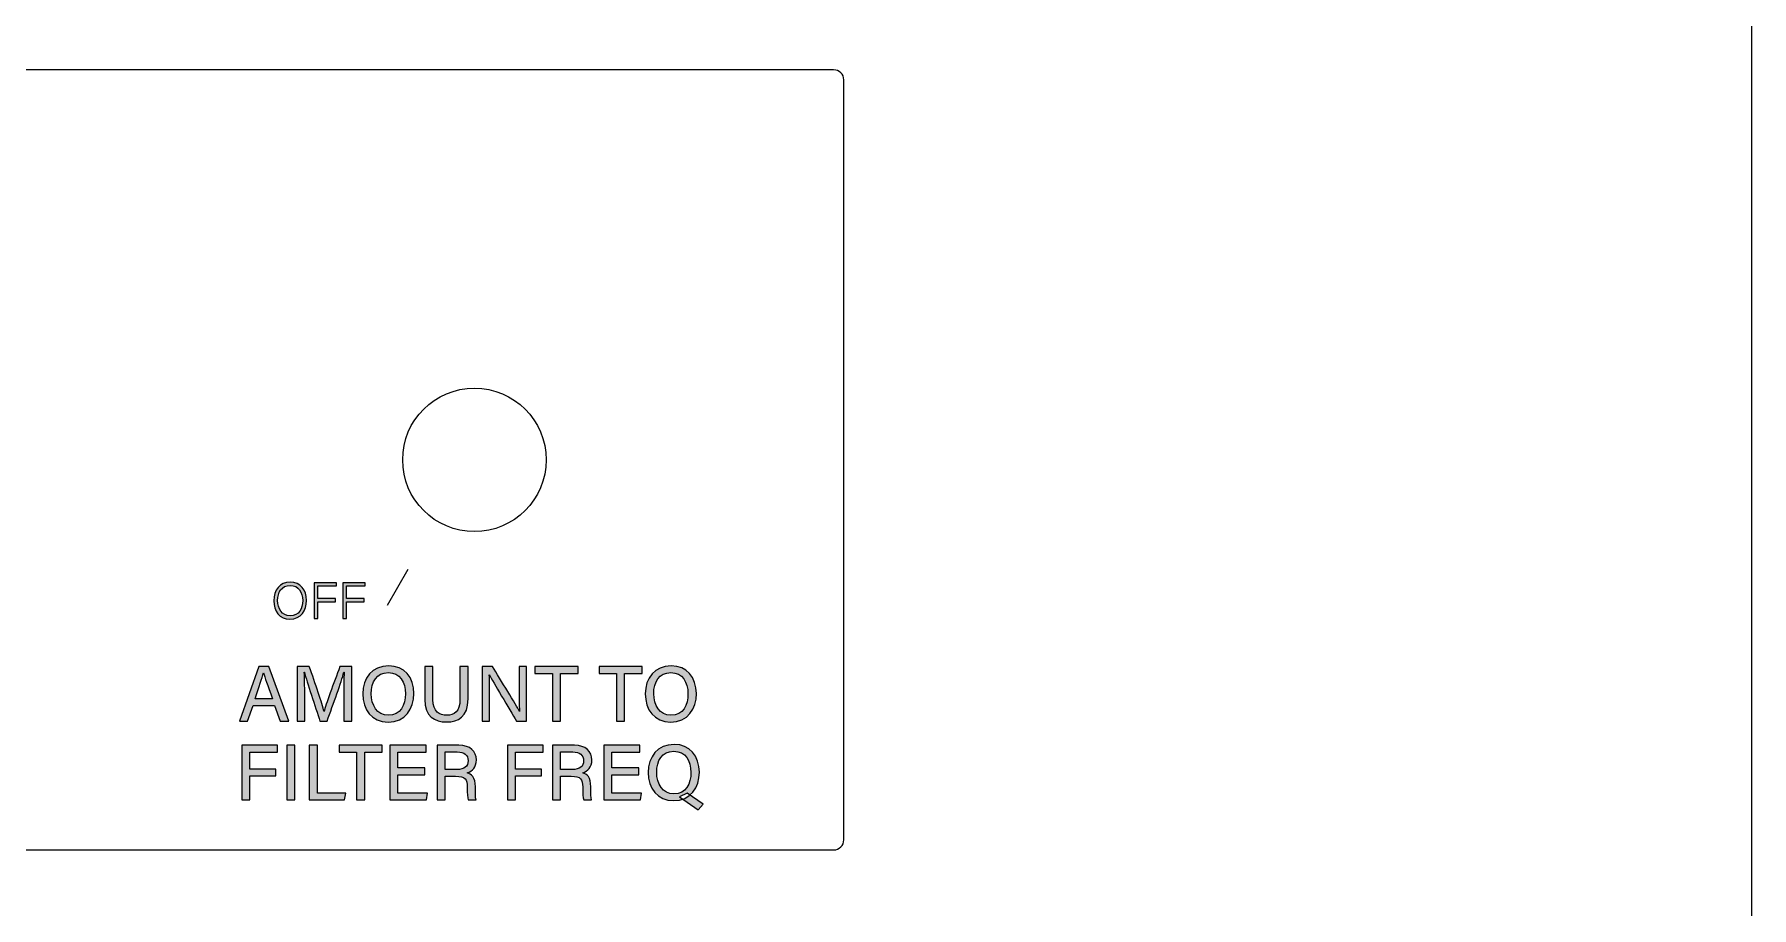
# Model space of a CAD drawing. Header units: millimetres. Extents: x 0 to 175, y 279 to 475.
# Drawn here: x 90.3 to 175, y 327.3 to 370.4 of the extents above; entities that cross this region are included whole.
import ezdxf

# ---------------------------------------------------------------- set-up
doc = ezdxf.new("R2010")
doc.units = ezdxf.units.MM
doc.header["$MEASUREMENT"] = 0
for name, color, linetype, lineweight in [('holes', 7, 'Continuous', 0), ('LINES', 7, 'Continuous', 0), ('new text', 7, 'Continuous', 0), ('outline', 7, 'Continuous', 0)]:
    doc.layers.add(name, color=color, linetype=linetype, lineweight=lineweight)

# ---------------------------------------------------------------- blocks, each defined once
blk = doc.blocks.new('Block_24')
at = {"layer": 'new text', "transparency": 33554687}
h = blk.add_hatch(color=7, dxfattribs=at)
h.dxf.hatch_style = 2
edge = h.paths.add_edge_path()
edge.add_spline(control_points=[(102.292, 342.46), (102.292, 342.063), (102.504, 341.7), (102.909, 341.7), (103.347, 341.7), (103.527, 342.059), (103.527, 342.461), (103.527, 342.86), (103.323, 343.205), (102.913, 343.205), (102.481, 343.205), (102.292, 342.851), (102.292, 342.46)], knot_values=[0, 0, 0, 0, 1, 1, 1, 2, 2, 2, 3, 3, 3, 4, 4, 4, 4], degree=3, periodic=0)
edge = h.paths.add_edge_path()
edge.add_spline(control_points=[(103.718, 342.464), (103.718, 341.978), (103.453, 341.54), (102.901, 341.54), (102.391, 341.54), (102.1, 341.943), (102.1, 342.452), (102.1, 342.957), (102.388, 343.365), (102.92, 343.365), (103.412, 343.365), (103.718, 342.986), (103.718, 342.464)], knot_values=[0, 0, 0, 0, 1, 1, 1, 2, 2, 2, 3, 3, 3, 4, 4, 4, 4], degree=3, periodic=0)
h = blk.add_hatch(color=7, dxfattribs=at)
h.dxf.hatch_style = 2
edge = h.paths.add_edge_path()
edge.add_spline(control_points=[(104.099, 343.339), (104.099, 343.339), (105.202, 343.339), (105.202, 343.339), (105.202, 343.339), (105.202, 343.179), (105.202, 343.179), (105.202, 343.179), (104.278, 343.179), (104.278, 343.179), (104.278, 343.179), (104.278, 342.552), (104.278, 342.552), (104.278, 342.552), (105.145, 342.552), (105.145, 342.552), (105.145, 342.552), (105.145, 342.392), (105.145, 342.392), (105.145, 342.392), (104.278, 342.392), (104.278, 342.392), (104.278, 342.392), (104.278, 341.566), (104.278, 341.566), (104.278, 341.566), (104.099, 341.566), (104.099, 341.566), (104.099, 341.566), (104.099, 343.339), (104.099, 343.339)], knot_values=[0, 0, 0, 0, 1, 1, 1, 2, 2, 2, 3, 3, 3, 4, 4, 4, 5, 5, 5, 6, 6, 6, 7, 7, 7, 8, 8, 8, 9, 9, 9, 10, 10, 10, 10], degree=3, periodic=0)
h = blk.add_hatch(color=7, dxfattribs=at)
h.dxf.hatch_style = 2
edge = h.paths.add_edge_path()
edge.add_spline(control_points=[(105.511, 343.339), (105.511, 343.339), (106.615, 343.339), (106.615, 343.339), (106.615, 343.339), (106.615, 343.179), (106.615, 343.179), (106.615, 343.179), (105.691, 343.179), (105.691, 343.179), (105.691, 343.179), (105.691, 342.552), (105.691, 342.552), (105.691, 342.552), (106.557, 342.552), (106.557, 342.552), (106.557, 342.552), (106.557, 342.392), (106.557, 342.392), (106.557, 342.392), (105.691, 342.392), (105.691, 342.392), (105.691, 342.392), (105.691, 341.566), (105.691, 341.566), (105.691, 341.566), (105.511, 341.566), (105.511, 341.566), (105.511, 341.566), (105.511, 343.339), (105.511, 343.339)], knot_values=[0, 0, 0, 0, 1, 1, 1, 2, 2, 2, 3, 3, 3, 4, 4, 4, 5, 5, 5, 6, 6, 6, 7, 7, 7, 8, 8, 8, 9, 9, 9, 10, 10, 10, 10], degree=3, periodic=0)
at = {"layer": 'new text'}
for points, knots in [([(103.718, 342.464), (103.718, 341.978), (103.453, 341.54), (102.901, 341.54), (102.391, 341.54), (102.1, 341.943), (102.1, 342.452), (102.1, 342.957), (102.388, 343.365), (102.92, 343.365), (103.412, 343.365), (103.718, 342.986), (103.718, 342.464)], [0, 0, 0, 0, 1, 1, 1, 2, 2, 2, 3, 3, 3, 4, 4, 4, 4]), ([(102.292, 342.46), (102.292, 342.063), (102.504, 341.7), (102.909, 341.7), (103.347, 341.7), (103.527, 342.059), (103.527, 342.461), (103.527, 342.86), (103.323, 343.205), (102.913, 343.205), (102.481, 343.205), (102.292, 342.851), (102.292, 342.46)], [0, 0, 0, 0, 1, 1, 1, 2, 2, 2, 3, 3, 3, 4, 4, 4, 4]), ([(104.099, 343.339), (104.099, 343.339), (105.202, 343.339), (105.202, 343.339), (105.202, 343.339), (105.202, 343.179), (105.202, 343.179), (105.202, 343.179), (104.278, 343.179), (104.278, 343.179), (104.278, 343.179), (104.278, 342.552), (104.278, 342.552), (104.278, 342.552), (105.145, 342.552), (105.145, 342.552), (105.145, 342.552), (105.145, 342.392), (105.145, 342.392), (105.145, 342.392), (104.278, 342.392), (104.278, 342.392), (104.278, 342.392), (104.278, 341.566), (104.278, 341.566), (104.278, 341.566), (104.099, 341.566), (104.099, 341.566), (104.099, 341.566), (104.099, 343.339), (104.099, 343.339)], [0, 0, 0, 0, 1, 1, 1, 2, 2, 2, 3, 3, 3, 4, 4, 4, 5, 5, 5, 6, 6, 6, 7, 7, 7, 8, 8, 8, 9, 9, 9, 10, 10, 10, 10]), ([(105.511, 343.339), (105.511, 343.339), (106.615, 343.339), (106.615, 343.339), (106.615, 343.339), (106.615, 343.179), (106.615, 343.179), (106.615, 343.179), (105.691, 343.179), (105.691, 343.179), (105.691, 343.179), (105.691, 342.552), (105.691, 342.552), (105.691, 342.552), (106.557, 342.552), (106.557, 342.552), (106.557, 342.552), (106.557, 342.392), (106.557, 342.392), (106.557, 342.392), (105.691, 342.392), (105.691, 342.392), (105.691, 342.392), (105.691, 341.566), (105.691, 341.566), (105.691, 341.566), (105.511, 341.566), (105.511, 341.566), (105.511, 341.566), (105.511, 343.339), (105.511, 343.339)], [0, 0, 0, 0, 1, 1, 1, 2, 2, 2, 3, 3, 3, 4, 4, 4, 5, 5, 5, 6, 6, 6, 7, 7, 7, 8, 8, 8, 9, 9, 9, 10, 10, 10, 10])]:
    blk.add_open_spline(points, degree=3, knots=knots, dxfattribs=at)
blk = doc.blocks.new('Block_25')
at = {"layer": 'new text', "transparency": 33554687}
h = blk.add_hatch(color=7, dxfattribs=at)
h.dxf.hatch_style = 2
edge = h.paths.add_edge_path()
edge.add_spline(control_points=[(102.04, 337.615), (101.796, 338.297), (101.658, 338.671), (101.599, 338.883), (101.599, 338.883), (101.595, 338.883), (101.595, 338.883), (101.529, 338.648), (101.375, 338.198), (101.178, 337.615), (101.178, 337.615), (102.04, 337.615), (102.04, 337.615)], knot_values=[0, 0, 0, 0, 1, 1, 1, 2, 2, 2, 3, 3, 3, 4, 4, 4, 4], degree=3, periodic=0)
edge = h.paths.add_edge_path()
edge.add_spline(control_points=[(101.08, 337.276), (101.08, 337.276), (100.805, 336.503), (100.805, 336.503), (100.805, 336.503), (100.408, 336.503), (100.408, 336.503), (100.408, 336.503), (101.36, 339.198), (101.36, 339.198), (101.36, 339.198), (101.855, 339.198), (101.855, 339.198), (101.855, 339.198), (102.847, 336.503), (102.847, 336.503), (102.847, 336.503), (102.423, 336.503), (102.423, 336.503), (102.423, 336.503), (102.138, 337.276), (102.138, 337.276), (102.138, 337.276), (101.08, 337.276), (101.08, 337.276)], knot_values=[0, 0, 0, 0, 1, 1, 1, 2, 2, 2, 3, 3, 3, 4, 4, 4, 5, 5, 5, 6, 6, 6, 7, 7, 7, 8, 8, 8, 8], degree=3, periodic=0)
h = blk.add_hatch(color=7, dxfattribs=at)
h.dxf.hatch_style = 2
edge = h.paths.add_edge_path()
edge.add_spline(control_points=[(105.554, 337.626), (105.554, 338.118), (105.56, 338.628), (105.571, 338.916), (105.571, 338.916), (105.556, 338.916), (105.556, 338.916), (105.439, 338.458), (105.034, 337.35), (104.735, 336.503), (104.735, 336.503), (104.381, 336.503), (104.381, 336.503), (104.154, 337.202), (103.735, 338.447), (103.615, 338.922), (103.615, 338.922), (103.602, 338.922), (103.602, 338.922), (103.623, 338.609), (103.632, 338.019), (103.632, 337.557), (103.632, 337.557), (103.632, 336.503), (103.632, 336.503), (103.632, 336.503), (103.259, 336.503), (103.259, 336.503), (103.259, 336.503), (103.259, 339.198), (103.259, 339.198), (103.259, 339.198), (103.855, 339.198), (103.855, 339.198), (104.143, 338.387), (104.491, 337.344), (104.581, 336.99), (104.581, 336.99), (104.587, 336.99), (104.587, 336.99), (104.651, 337.268), (105.066, 338.407), (105.365, 339.198), (105.365, 339.198), (105.944, 339.198), (105.944, 339.198), (105.944, 339.198), (105.944, 336.503), (105.944, 336.503), (105.944, 336.503), (105.554, 336.503), (105.554, 336.503), (105.554, 336.503), (105.554, 337.626), (105.554, 337.626)], knot_values=[0, 0, 0, 0, 1, 1, 1, 2, 2, 2, 3, 3, 3, 4, 4, 4, 5, 5, 5, 6, 6, 6, 7, 7, 7, 8, 8, 8, 9, 9, 9, 10, 10, 10, 11, 11, 11, 12, 12, 12, 13, 13, 13, 14, 14, 14, 15, 15, 15, 16, 16, 16, 17, 17, 17, 18, 18, 18, 18], degree=3, periodic=0)
h = blk.add_hatch(color=7, dxfattribs=at)
h.dxf.hatch_style = 2
edge = h.paths.add_edge_path()
edge.add_spline(control_points=[(106.909, 337.862), (106.909, 337.29), (107.194, 336.801), (107.754, 336.801), (108.36, 336.801), (108.597, 337.301), (108.597, 337.859), (108.597, 338.426), (108.328, 338.9), (107.753, 338.9), (107.166, 338.9), (106.909, 338.428), (106.909, 337.862)], knot_values=[0, 0, 0, 0, 1, 1, 1, 2, 2, 2, 3, 3, 3, 4, 4, 4, 4], degree=3, periodic=0)
edge = h.paths.add_edge_path()
edge.add_spline(control_points=[(109.014, 337.865), (109.014, 337.122), (108.592, 336.464), (107.738, 336.464), (106.934, 336.464), (106.492, 337.077), (106.492, 337.851), (106.492, 338.624), (106.95, 339.237), (107.77, 339.237), (108.535, 339.237), (109.014, 338.67), (109.014, 337.865)], knot_values=[0, 0, 0, 0, 1, 1, 1, 2, 2, 2, 3, 3, 3, 4, 4, 4, 4], degree=3, periodic=0)
h = blk.add_hatch(color=7, dxfattribs=at)
h.dxf.hatch_style = 2
edge = h.paths.add_edge_path()
edge.add_spline(control_points=[(109.954, 339.198), (109.954, 339.198), (109.954, 337.579), (109.954, 337.579), (109.954, 336.965), (110.288, 336.796), (110.623, 336.796), (111.013, 336.796), (111.284, 336.981), (111.284, 337.579), (111.284, 337.579), (111.284, 339.198), (111.284, 339.198), (111.284, 339.198), (111.686, 339.198), (111.686, 339.198), (111.686, 339.198), (111.686, 337.6), (111.686, 337.6), (111.686, 336.716), (111.192, 336.468), (110.615, 336.468), (110.044, 336.468), (109.55, 336.735), (109.55, 337.577), (109.55, 337.577), (109.55, 339.198), (109.55, 339.198), (109.55, 339.198), (109.954, 339.198), (109.954, 339.198)], knot_values=[0, 0, 0, 0, 1, 1, 1, 2, 2, 2, 3, 3, 3, 4, 4, 4, 5, 5, 5, 6, 6, 6, 7, 7, 7, 8, 8, 8, 9, 9, 9, 10, 10, 10, 10], degree=3, periodic=0)
h = blk.add_hatch(color=7, dxfattribs=at)
h.dxf.hatch_style = 2
edge = h.paths.add_edge_path()
edge.add_spline(control_points=[(112.374, 336.503), (112.374, 336.503), (112.374, 339.198), (112.374, 339.198), (112.374, 339.198), (112.894, 339.198), (112.894, 339.198), (113.271, 338.573), (114.071, 337.279), (114.217, 336.986), (114.217, 336.986), (114.223, 336.986), (114.223, 336.986), (114.196, 337.32), (114.198, 337.753), (114.198, 338.194), (114.198, 338.194), (114.198, 339.198), (114.198, 339.198), (114.198, 339.198), (114.572, 339.198), (114.572, 339.198), (114.572, 339.198), (114.572, 336.503), (114.572, 336.503), (114.572, 336.503), (114.082, 336.503), (114.082, 336.503), (113.738, 337.077), (112.897, 338.483), (112.735, 338.788), (112.735, 338.788), (112.729, 338.788), (112.729, 338.788), (112.748, 338.494), (112.75, 338.019), (112.75, 337.533), (112.75, 337.533), (112.75, 336.503), (112.75, 336.503), (112.75, 336.503), (112.374, 336.503), (112.374, 336.503)], knot_values=[0, 0, 0, 0, 1, 1, 1, 2, 2, 2, 3, 3, 3, 4, 4, 4, 5, 5, 5, 6, 6, 6, 7, 7, 7, 8, 8, 8, 9, 9, 9, 10, 10, 10, 11, 11, 11, 12, 12, 12, 13, 13, 13, 14, 14, 14, 14], degree=3, periodic=0)
h = blk.add_hatch(color=7, dxfattribs=at)
h.dxf.hatch_style = 2
edge = h.paths.add_edge_path()
edge.add_spline(control_points=[(115.844, 338.86), (115.844, 338.86), (114.983, 338.86), (114.983, 338.86), (114.983, 338.86), (114.983, 339.198), (114.983, 339.198), (114.983, 339.198), (117.108, 339.198), (117.108, 339.198), (117.108, 339.198), (117.108, 338.86), (117.108, 338.86), (117.108, 338.86), (116.246, 338.86), (116.246, 338.86), (116.246, 338.86), (116.246, 336.503), (116.246, 336.503), (116.246, 336.503), (115.844, 336.503), (115.844, 336.503), (115.844, 336.503), (115.844, 338.86), (115.844, 338.86)], knot_values=[0, 0, 0, 0, 1, 1, 1, 2, 2, 2, 3, 3, 3, 4, 4, 4, 5, 5, 5, 6, 6, 6, 7, 7, 7, 8, 8, 8, 8], degree=3, periodic=0)
h = blk.add_hatch(color=7, dxfattribs=at)
h.dxf.hatch_style = 2
edge = h.paths.add_edge_path()
edge.add_spline(control_points=[(119.007, 338.86), (119.007, 338.86), (118.146, 338.86), (118.146, 338.86), (118.146, 338.86), (118.146, 339.198), (118.146, 339.198), (118.146, 339.198), (120.27, 339.198), (120.27, 339.198), (120.27, 339.198), (120.27, 338.86), (120.27, 338.86), (120.27, 338.86), (119.409, 338.86), (119.409, 338.86), (119.409, 338.86), (119.409, 336.503), (119.409, 336.503), (119.409, 336.503), (119.007, 336.503), (119.007, 336.503), (119.007, 336.503), (119.007, 338.86), (119.007, 338.86)], knot_values=[0, 0, 0, 0, 1, 1, 1, 2, 2, 2, 3, 3, 3, 4, 4, 4, 5, 5, 5, 6, 6, 6, 7, 7, 7, 8, 8, 8, 8], degree=3, periodic=0)
h = blk.add_hatch(color=7, dxfattribs=at)
h.dxf.hatch_style = 2
edge = h.paths.add_edge_path()
edge.add_spline(control_points=[(120.844, 337.862), (120.844, 337.29), (121.129, 336.801), (121.689, 336.801), (122.295, 336.801), (122.532, 337.301), (122.532, 337.859), (122.532, 338.426), (122.263, 338.9), (121.688, 338.9), (121.101, 338.9), (120.844, 338.428), (120.844, 337.862)], knot_values=[0, 0, 0, 0, 1, 1, 1, 2, 2, 2, 3, 3, 3, 4, 4, 4, 4], degree=3, periodic=0)
edge = h.paths.add_edge_path()
edge.add_spline(control_points=[(122.949, 337.865), (122.949, 337.122), (122.527, 336.464), (121.673, 336.464), (120.869, 336.464), (120.426, 337.077), (120.426, 337.851), (120.426, 338.624), (120.885, 339.237), (121.705, 339.237), (122.47, 339.237), (122.949, 338.67), (122.949, 337.865)], knot_values=[0, 0, 0, 0, 1, 1, 1, 2, 2, 2, 3, 3, 3, 4, 4, 4, 4], degree=3, periodic=0)
h = blk.add_hatch(color=7, dxfattribs=at)
h.dxf.hatch_style = 2
edge = h.paths.add_edge_path()
edge.add_spline(control_points=[(100.521, 335.318), (100.521, 335.318), (102.281, 335.318), (102.281, 335.318), (102.281, 335.318), (102.281, 334.979), (102.281, 334.979), (102.281, 334.979), (100.914, 334.979), (100.914, 334.979), (100.914, 334.979), (100.914, 334.145), (100.914, 334.145), (100.914, 334.145), (102.195, 334.145), (102.195, 334.145), (102.195, 334.145), (102.195, 333.806), (102.195, 333.806), (102.195, 333.806), (100.914, 333.806), (100.914, 333.806), (100.914, 333.806), (100.914, 332.622), (100.914, 332.622), (100.914, 332.622), (100.521, 332.622), (100.521, 332.622), (100.521, 332.622), (100.521, 335.318), (100.521, 335.318)], knot_values=[0, 0, 0, 0, 1, 1, 1, 2, 2, 2, 3, 3, 3, 4, 4, 4, 5, 5, 5, 6, 6, 6, 7, 7, 7, 8, 8, 8, 9, 9, 9, 10, 10, 10, 10], degree=3, periodic=0)
h = blk.add_hatch(color=7, dxfattribs=at)
h.dxf.hatch_style = 2
edge = h.paths.add_edge_path()
edge.add_spline(control_points=[(103.137, 335.318), (103.137, 335.318), (103.137, 332.622), (103.137, 332.622), (103.137, 332.622), (102.737, 332.622), (102.737, 332.622), (102.737, 332.622), (102.737, 335.318), (102.737, 335.318), (102.737, 335.318), (103.137, 335.318), (103.137, 335.318)], knot_values=[0, 0, 0, 0, 1, 1, 1, 2, 2, 2, 3, 3, 3, 4, 4, 4, 4], degree=3, periodic=0)
h = blk.add_hatch(color=7, dxfattribs=at)
h.dxf.hatch_style = 2
edge = h.paths.add_edge_path()
edge.add_spline(control_points=[(103.854, 335.318), (103.854, 335.318), (104.254, 335.318), (104.254, 335.318), (104.254, 335.318), (104.254, 332.961), (104.254, 332.961), (104.254, 332.961), (105.648, 332.961), (105.648, 332.961), (105.648, 332.961), (105.595, 332.622), (105.595, 332.622), (105.595, 332.622), (103.854, 332.622), (103.854, 332.622), (103.854, 332.622), (103.854, 335.318), (103.854, 335.318)], knot_values=[0, 0, 0, 0, 1, 1, 1, 2, 2, 2, 3, 3, 3, 4, 4, 4, 5, 5, 5, 6, 6, 6, 6], degree=3, periodic=0)
h = blk.add_hatch(color=7, dxfattribs=at)
h.dxf.hatch_style = 2
edge = h.paths.add_edge_path()
edge.add_spline(control_points=[(106.184, 334.979), (106.184, 334.979), (105.323, 334.979), (105.323, 334.979), (105.323, 334.979), (105.323, 335.318), (105.323, 335.318), (105.323, 335.318), (107.447, 335.318), (107.447, 335.318), (107.447, 335.318), (107.447, 334.979), (107.447, 334.979), (107.447, 334.979), (106.586, 334.979), (106.586, 334.979), (106.586, 334.979), (106.586, 332.622), (106.586, 332.622), (106.586, 332.622), (106.184, 332.622), (106.184, 332.622), (106.184, 332.622), (106.184, 334.979), (106.184, 334.979)], knot_values=[0, 0, 0, 0, 1, 1, 1, 2, 2, 2, 3, 3, 3, 4, 4, 4, 5, 5, 5, 6, 6, 6, 7, 7, 7, 8, 8, 8, 8], degree=3, periodic=0)
h = blk.add_hatch(color=7, dxfattribs=at)
h.dxf.hatch_style = 2
edge = h.paths.add_edge_path()
edge.add_spline(control_points=[(109.55, 333.864), (109.55, 333.864), (108.219, 333.864), (108.219, 333.864), (108.219, 333.864), (108.219, 332.961), (108.219, 332.961), (108.219, 332.961), (109.682, 332.961), (109.682, 332.961), (109.682, 332.961), (109.632, 332.622), (109.632, 332.622), (109.632, 332.622), (107.828, 332.622), (107.828, 332.622), (107.828, 332.622), (107.828, 335.318), (107.828, 335.318), (107.828, 335.318), (109.613, 335.318), (109.613, 335.318), (109.613, 335.318), (109.613, 334.979), (109.613, 334.979), (109.613, 334.979), (108.219, 334.979), (108.219, 334.979), (108.219, 334.979), (108.219, 334.203), (108.219, 334.203), (108.219, 334.203), (109.55, 334.203), (109.55, 334.203), (109.55, 334.203), (109.55, 333.864), (109.55, 333.864)], knot_values=[0, 0, 0, 0, 1, 1, 1, 2, 2, 2, 3, 3, 3, 4, 4, 4, 5, 5, 5, 6, 6, 6, 7, 7, 7, 8, 8, 8, 9, 9, 9, 10, 10, 10, 11, 11, 11, 12, 12, 12, 12], degree=3, periodic=0)
h = blk.add_hatch(color=7, dxfattribs=at)
h.dxf.hatch_style = 2
edge = h.paths.add_edge_path()
edge.add_spline(control_points=[(110.551, 334.121), (110.551, 334.121), (111.119, 334.121), (111.119, 334.121), (111.514, 334.121), (111.683, 334.269), (111.683, 334.557), (111.683, 334.831), (111.505, 334.986), (111.154, 334.986), (111.154, 334.986), (110.551, 334.986), (110.551, 334.986), (110.551, 334.986), (110.551, 334.121), (110.551, 334.121)], knot_values=[0, 0, 0, 0, 1, 1, 1, 2, 2, 2, 3, 3, 3, 4, 4, 4, 5, 5, 5, 5], degree=3, periodic=0)
edge = h.paths.add_edge_path()
edge.add_spline(control_points=[(110.551, 333.789), (110.551, 333.789), (110.551, 332.622), (110.551, 332.622), (110.551, 332.622), (110.156, 332.622), (110.156, 332.622), (110.156, 332.622), (110.156, 335.318), (110.156, 335.318), (110.156, 335.318), (111.234, 335.318), (111.234, 335.318), (111.795, 335.318), (112.094, 335.013), (112.094, 334.593), (112.094, 334.241), (111.893, 334.031), (111.647, 333.958), (111.851, 333.901), (112.044, 333.742), (112.044, 333.271), (112.044, 333.271), (112.044, 333.152), (112.044, 333.152), (112.044, 332.967), (112.037, 332.738), (112.081, 332.622), (112.081, 332.622), (111.694, 332.622), (111.694, 332.622), (111.646, 332.739), (111.647, 332.947), (111.647, 333.207), (111.647, 333.207), (111.647, 333.26), (111.647, 333.26), (111.647, 333.628), (111.545, 333.789), (111.071, 333.789), (111.071, 333.789), (110.551, 333.789), (110.551, 333.789)], knot_values=[0, 0, 0, 0, 1, 1, 1, 2, 2, 2, 3, 3, 3, 4, 4, 4, 5, 5, 5, 6, 6, 6, 7, 7, 7, 8, 8, 8, 9, 9, 9, 10, 10, 10, 11, 11, 11, 12, 12, 12, 13, 13, 13, 14, 14, 14, 14], degree=3, periodic=0)
h = blk.add_hatch(color=7, dxfattribs=at)
h.dxf.hatch_style = 2
edge = h.paths.add_edge_path()
edge.add_spline(control_points=[(113.637, 335.318), (113.637, 335.318), (115.397, 335.318), (115.397, 335.318), (115.397, 335.318), (115.397, 334.979), (115.397, 334.979), (115.397, 334.979), (114.03, 334.979), (114.03, 334.979), (114.03, 334.979), (114.03, 334.145), (114.03, 334.145), (114.03, 334.145), (115.311, 334.145), (115.311, 334.145), (115.311, 334.145), (115.311, 333.806), (115.311, 333.806), (115.311, 333.806), (114.03, 333.806), (114.03, 333.806), (114.03, 333.806), (114.03, 332.622), (114.03, 332.622), (114.03, 332.622), (113.637, 332.622), (113.637, 332.622), (113.637, 332.622), (113.637, 335.318), (113.637, 335.318)], knot_values=[0, 0, 0, 0, 1, 1, 1, 2, 2, 2, 3, 3, 3, 4, 4, 4, 5, 5, 5, 6, 6, 6, 7, 7, 7, 8, 8, 8, 9, 9, 9, 10, 10, 10, 10], degree=3, periodic=0)
h = blk.add_hatch(color=7, dxfattribs=at)
h.dxf.hatch_style = 2
edge = h.paths.add_edge_path()
edge.add_spline(control_points=[(116.248, 334.121), (116.248, 334.121), (116.816, 334.121), (116.816, 334.121), (117.21, 334.121), (117.38, 334.269), (117.38, 334.557), (117.38, 334.831), (117.201, 334.986), (116.851, 334.986), (116.851, 334.986), (116.248, 334.986), (116.248, 334.986), (116.248, 334.986), (116.248, 334.121), (116.248, 334.121)], knot_values=[0, 0, 0, 0, 1, 1, 1, 2, 2, 2, 3, 3, 3, 4, 4, 4, 5, 5, 5, 5], degree=3, periodic=0)
edge = h.paths.add_edge_path()
edge.add_spline(control_points=[(116.248, 333.789), (116.248, 333.789), (116.248, 332.622), (116.248, 332.622), (116.248, 332.622), (115.853, 332.622), (115.853, 332.622), (115.853, 332.622), (115.853, 335.318), (115.853, 335.318), (115.853, 335.318), (116.931, 335.318), (116.931, 335.318), (117.491, 335.318), (117.791, 335.013), (117.791, 334.593), (117.791, 334.241), (117.59, 334.031), (117.344, 333.958), (117.547, 333.901), (117.741, 333.742), (117.741, 333.271), (117.741, 333.271), (117.741, 333.152), (117.741, 333.152), (117.741, 332.967), (117.734, 332.738), (117.777, 332.622), (117.777, 332.622), (117.391, 332.622), (117.391, 332.622), (117.342, 332.739), (117.343, 332.947), (117.343, 333.207), (117.343, 333.207), (117.343, 333.26), (117.343, 333.26), (117.343, 333.628), (117.241, 333.789), (116.767, 333.789), (116.767, 333.789), (116.248, 333.789), (116.248, 333.789)], knot_values=[0, 0, 0, 0, 1, 1, 1, 2, 2, 2, 3, 3, 3, 4, 4, 4, 5, 5, 5, 6, 6, 6, 7, 7, 7, 8, 8, 8, 9, 9, 9, 10, 10, 10, 11, 11, 11, 12, 12, 12, 13, 13, 13, 14, 14, 14, 14], degree=3, periodic=0)
h = blk.add_hatch(color=7, dxfattribs=at)
h.dxf.hatch_style = 2
edge = h.paths.add_edge_path()
edge.add_spline(control_points=[(120.101, 333.864), (120.101, 333.864), (118.77, 333.864), (118.77, 333.864), (118.77, 333.864), (118.77, 332.961), (118.77, 332.961), (118.77, 332.961), (120.233, 332.961), (120.233, 332.961), (120.233, 332.961), (120.183, 332.622), (120.183, 332.622), (120.183, 332.622), (118.379, 332.622), (118.379, 332.622), (118.379, 332.622), (118.379, 335.318), (118.379, 335.318), (118.379, 335.318), (120.164, 335.318), (120.164, 335.318), (120.164, 335.318), (120.164, 334.979), (120.164, 334.979), (120.164, 334.979), (118.77, 334.979), (118.77, 334.979), (118.77, 334.979), (118.77, 334.203), (118.77, 334.203), (118.77, 334.203), (120.101, 334.203), (120.101, 334.203), (120.101, 334.203), (120.101, 333.864), (120.101, 333.864)], knot_values=[0, 0, 0, 0, 1, 1, 1, 2, 2, 2, 3, 3, 3, 4, 4, 4, 5, 5, 5, 6, 6, 6, 7, 7, 7, 8, 8, 8, 9, 9, 9, 10, 10, 10, 11, 11, 11, 12, 12, 12, 12], degree=3, periodic=0)
h = blk.add_hatch(color=7, dxfattribs=at)
h.dxf.hatch_style = 2
edge = h.paths.add_edge_path()
edge.add_spline(control_points=[(122.486, 332.958), (122.486, 332.958), (123.275, 332.403), (123.275, 332.403), (123.275, 332.403), (123.035, 332.128), (123.035, 332.128), (123.035, 332.128), (122.118, 332.773), (122.118, 332.773), (122.118, 332.773), (122.486, 332.958), (122.486, 332.958)], knot_values=[0, 0, 0, 0, 1, 1, 1, 2, 2, 2, 3, 3, 3, 4, 4, 4, 4], degree=3, periodic=0)
edge = h.paths.add_edge_path()
edge.add_spline(control_points=[(120.989, 333.982), (120.989, 333.41), (121.275, 332.92), (121.835, 332.92), (122.44, 332.92), (122.677, 333.42), (122.677, 333.979), (122.677, 334.546), (122.409, 335.02), (121.834, 335.02), (121.246, 335.02), (120.989, 334.547), (120.989, 333.982)], knot_values=[0, 0, 0, 0, 1, 1, 1, 2, 2, 2, 3, 3, 3, 4, 4, 4, 4], degree=3, periodic=0)
edge = h.paths.add_edge_path()
edge.add_spline(control_points=[(123.095, 333.984), (123.095, 333.241), (122.672, 332.583), (121.818, 332.583), (121.014, 332.583), (120.572, 333.197), (120.572, 333.97), (120.572, 334.744), (121.031, 335.357), (121.851, 335.357), (122.615, 335.357), (123.095, 334.79), (123.095, 333.984)], knot_values=[0, 0, 0, 0, 1, 1, 1, 2, 2, 2, 3, 3, 3, 4, 4, 4, 4], degree=3, periodic=0)
at = {"layer": 'new text'}
for points, knots in [([(101.08, 337.276), (101.08, 337.276), (100.805, 336.503), (100.805, 336.503), (100.805, 336.503), (100.408, 336.503), (100.408, 336.503), (100.408, 336.503), (101.36, 339.198), (101.36, 339.198), (101.36, 339.198), (101.855, 339.198), (101.855, 339.198), (101.855, 339.198), (102.847, 336.503), (102.847, 336.503), (102.847, 336.503), (102.423, 336.503), (102.423, 336.503), (102.423, 336.503), (102.138, 337.276), (102.138, 337.276), (102.138, 337.276), (101.08, 337.276), (101.08, 337.276)], [0, 0, 0, 0, 1, 1, 1, 2, 2, 2, 3, 3, 3, 4, 4, 4, 5, 5, 5, 6, 6, 6, 7, 7, 7, 8, 8, 8, 8]), ([(102.04, 337.615), (101.796, 338.297), (101.658, 338.671), (101.599, 338.883), (101.599, 338.883), (101.595, 338.883), (101.595, 338.883), (101.529, 338.648), (101.375, 338.198), (101.178, 337.615), (101.178, 337.615), (102.04, 337.615), (102.04, 337.615)], [0, 0, 0, 0, 1, 1, 1, 2, 2, 2, 3, 3, 3, 4, 4, 4, 4]), ([(105.554, 337.626), (105.554, 338.118), (105.56, 338.628), (105.571, 338.916), (105.571, 338.916), (105.556, 338.916), (105.556, 338.916), (105.439, 338.458), (105.034, 337.35), (104.735, 336.503), (104.735, 336.503), (104.381, 336.503), (104.381, 336.503), (104.154, 337.202), (103.735, 338.447), (103.615, 338.922), (103.615, 338.922), (103.602, 338.922), (103.602, 338.922), (103.623, 338.609), (103.632, 338.019), (103.632, 337.557), (103.632, 337.557), (103.632, 336.503), (103.632, 336.503), (103.632, 336.503), (103.259, 336.503), (103.259, 336.503), (103.259, 336.503), (103.259, 339.198), (103.259, 339.198), (103.259, 339.198), (103.855, 339.198), (103.855, 339.198), (104.143, 338.387), (104.491, 337.344), (104.581, 336.99), (104.581, 336.99), (104.587, 336.99), (104.587, 336.99), (104.651, 337.268), (105.066, 338.407), (105.365, 339.198), (105.365, 339.198), (105.944, 339.198), (105.944, 339.198), (105.944, 339.198), (105.944, 336.503), (105.944, 336.503), (105.944, 336.503), (105.554, 336.503), (105.554, 336.503), (105.554, 336.503), (105.554, 337.626), (105.554, 337.626)], [0, 0, 0, 0, 1, 1, 1, 2, 2, 2, 3, 3, 3, 4, 4, 4, 5, 5, 5, 6, 6, 6, 7, 7, 7, 8, 8, 8, 9, 9, 9, 10, 10, 10, 11, 11, 11, 12, 12, 12, 13, 13, 13, 14, 14, 14, 15, 15, 15, 16, 16, 16, 17, 17, 17, 18, 18, 18, 18]), ([(109.014, 337.865), (109.014, 337.122), (108.592, 336.464), (107.738, 336.464), (106.934, 336.464), (106.492, 337.077), (106.492, 337.851), (106.492, 338.624), (106.95, 339.237), (107.77, 339.237), (108.535, 339.237), (109.014, 338.67), (109.014, 337.865)], [0, 0, 0, 0, 1, 1, 1, 2, 2, 2, 3, 3, 3, 4, 4, 4, 4]), ([(106.909, 337.862), (106.909, 337.29), (107.194, 336.801), (107.754, 336.801), (108.36, 336.801), (108.597, 337.301), (108.597, 337.859), (108.597, 338.426), (108.328, 338.9), (107.753, 338.9), (107.166, 338.9), (106.909, 338.428), (106.909, 337.862)], [0, 0, 0, 0, 1, 1, 1, 2, 2, 2, 3, 3, 3, 4, 4, 4, 4]), ([(109.954, 339.198), (109.954, 339.198), (109.954, 337.579), (109.954, 337.579), (109.954, 336.965), (110.288, 336.796), (110.623, 336.796), (111.013, 336.796), (111.284, 336.981), (111.284, 337.579), (111.284, 337.579), (111.284, 339.198), (111.284, 339.198), (111.284, 339.198), (111.686, 339.198), (111.686, 339.198), (111.686, 339.198), (111.686, 337.6), (111.686, 337.6), (111.686, 336.716), (111.192, 336.468), (110.615, 336.468), (110.044, 336.468), (109.55, 336.735), (109.55, 337.577), (109.55, 337.577), (109.55, 339.198), (109.55, 339.198), (109.55, 339.198), (109.954, 339.198), (109.954, 339.198)], [0, 0, 0, 0, 1, 1, 1, 2, 2, 2, 3, 3, 3, 4, 4, 4, 5, 5, 5, 6, 6, 6, 7, 7, 7, 8, 8, 8, 9, 9, 9, 10, 10, 10, 10]), ([(112.374, 336.503), (112.374, 336.503), (112.374, 339.198), (112.374, 339.198), (112.374, 339.198), (112.894, 339.198), (112.894, 339.198), (113.271, 338.573), (114.071, 337.279), (114.217, 336.986), (114.217, 336.986), (114.223, 336.986), (114.223, 336.986), (114.196, 337.32), (114.198, 337.753), (114.198, 338.194), (114.198, 338.194), (114.198, 339.198), (114.198, 339.198), (114.198, 339.198), (114.572, 339.198), (114.572, 339.198), (114.572, 339.198), (114.572, 336.503), (114.572, 336.503), (114.572, 336.503), (114.082, 336.503), (114.082, 336.503), (113.738, 337.077), (112.897, 338.483), (112.735, 338.788), (112.735, 338.788), (112.729, 338.788), (112.729, 338.788), (112.748, 338.494), (112.75, 338.019), (112.75, 337.533), (112.75, 337.533), (112.75, 336.503), (112.75, 336.503), (112.75, 336.503), (112.374, 336.503), (112.374, 336.503)], [0, 0, 0, 0, 1, 1, 1, 2, 2, 2, 3, 3, 3, 4, 4, 4, 5, 5, 5, 6, 6, 6, 7, 7, 7, 8, 8, 8, 9, 9, 9, 10, 10, 10, 11, 11, 11, 12, 12, 12, 13, 13, 13, 14, 14, 14, 14]), ([(115.844, 338.86), (115.844, 338.86), (114.983, 338.86), (114.983, 338.86), (114.983, 338.86), (114.983, 339.198), (114.983, 339.198), (114.983, 339.198), (117.108, 339.198), (117.108, 339.198), (117.108, 339.198), (117.108, 338.86), (117.108, 338.86), (117.108, 338.86), (116.246, 338.86), (116.246, 338.86), (116.246, 338.86), (116.246, 336.503), (116.246, 336.503), (116.246, 336.503), (115.844, 336.503), (115.844, 336.503), (115.844, 336.503), (115.844, 338.86), (115.844, 338.86)], [0, 0, 0, 0, 1, 1, 1, 2, 2, 2, 3, 3, 3, 4, 4, 4, 5, 5, 5, 6, 6, 6, 7, 7, 7, 8, 8, 8, 8]), ([(119.007, 338.86), (119.007, 338.86), (118.146, 338.86), (118.146, 338.86), (118.146, 338.86), (118.146, 339.198), (118.146, 339.198), (118.146, 339.198), (120.27, 339.198), (120.27, 339.198), (120.27, 339.198), (120.27, 338.86), (120.27, 338.86), (120.27, 338.86), (119.409, 338.86), (119.409, 338.86), (119.409, 338.86), (119.409, 336.503), (119.409, 336.503), (119.409, 336.503), (119.007, 336.503), (119.007, 336.503), (119.007, 336.503), (119.007, 338.86), (119.007, 338.86)], [0, 0, 0, 0, 1, 1, 1, 2, 2, 2, 3, 3, 3, 4, 4, 4, 5, 5, 5, 6, 6, 6, 7, 7, 7, 8, 8, 8, 8]), ([(122.949, 337.865), (122.949, 337.122), (122.527, 336.464), (121.673, 336.464), (120.869, 336.464), (120.426, 337.077), (120.426, 337.851), (120.426, 338.624), (120.885, 339.237), (121.705, 339.237), (122.47, 339.237), (122.949, 338.67), (122.949, 337.865)], [0, 0, 0, 0, 1, 1, 1, 2, 2, 2, 3, 3, 3, 4, 4, 4, 4]), ([(120.844, 337.862), (120.844, 337.29), (121.129, 336.801), (121.689, 336.801), (122.295, 336.801), (122.532, 337.301), (122.532, 337.859), (122.532, 338.426), (122.263, 338.9), (121.688, 338.9), (121.101, 338.9), (120.844, 338.428), (120.844, 337.862)], [0, 0, 0, 0, 1, 1, 1, 2, 2, 2, 3, 3, 3, 4, 4, 4, 4]), ([(100.521, 335.318), (100.521, 335.318), (102.281, 335.318), (102.281, 335.318), (102.281, 335.318), (102.281, 334.979), (102.281, 334.979), (102.281, 334.979), (100.914, 334.979), (100.914, 334.979), (100.914, 334.979), (100.914, 334.145), (100.914, 334.145), (100.914, 334.145), (102.195, 334.145), (102.195, 334.145), (102.195, 334.145), (102.195, 333.806), (102.195, 333.806), (102.195, 333.806), (100.914, 333.806), (100.914, 333.806), (100.914, 333.806), (100.914, 332.622), (100.914, 332.622), (100.914, 332.622), (100.521, 332.622), (100.521, 332.622), (100.521, 332.622), (100.521, 335.318), (100.521, 335.318)], [0, 0, 0, 0, 1, 1, 1, 2, 2, 2, 3, 3, 3, 4, 4, 4, 5, 5, 5, 6, 6, 6, 7, 7, 7, 8, 8, 8, 9, 9, 9, 10, 10, 10, 10]), ([(103.137, 335.318), (103.137, 335.318), (103.137, 332.622), (103.137, 332.622), (103.137, 332.622), (102.737, 332.622), (102.737, 332.622), (102.737, 332.622), (102.737, 335.318), (102.737, 335.318), (102.737, 335.318), (103.137, 335.318), (103.137, 335.318)], [0, 0, 0, 0, 1, 1, 1, 2, 2, 2, 3, 3, 3, 4, 4, 4, 4]), ([(103.854, 335.318), (103.854, 335.318), (104.254, 335.318), (104.254, 335.318), (104.254, 335.318), (104.254, 332.961), (104.254, 332.961), (104.254, 332.961), (105.648, 332.961), (105.648, 332.961), (105.648, 332.961), (105.595, 332.622), (105.595, 332.622), (105.595, 332.622), (103.854, 332.622), (103.854, 332.622), (103.854, 332.622), (103.854, 335.318), (103.854, 335.318)], [0, 0, 0, 0, 1, 1, 1, 2, 2, 2, 3, 3, 3, 4, 4, 4, 5, 5, 5, 6, 6, 6, 6]), ([(106.184, 334.979), (106.184, 334.979), (105.323, 334.979), (105.323, 334.979), (105.323, 334.979), (105.323, 335.318), (105.323, 335.318), (105.323, 335.318), (107.447, 335.318), (107.447, 335.318), (107.447, 335.318), (107.447, 334.979), (107.447, 334.979), (107.447, 334.979), (106.586, 334.979), (106.586, 334.979), (106.586, 334.979), (106.586, 332.622), (106.586, 332.622), (106.586, 332.622), (106.184, 332.622), (106.184, 332.622), (106.184, 332.622), (106.184, 334.979), (106.184, 334.979)], [0, 0, 0, 0, 1, 1, 1, 2, 2, 2, 3, 3, 3, 4, 4, 4, 5, 5, 5, 6, 6, 6, 7, 7, 7, 8, 8, 8, 8]), ([(109.55, 333.864), (109.55, 333.864), (108.219, 333.864), (108.219, 333.864), (108.219, 333.864), (108.219, 332.961), (108.219, 332.961), (108.219, 332.961), (109.682, 332.961), (109.682, 332.961), (109.682, 332.961), (109.632, 332.622), (109.632, 332.622), (109.632, 332.622), (107.828, 332.622), (107.828, 332.622), (107.828, 332.622), (107.828, 335.318), (107.828, 335.318), (107.828, 335.318), (109.613, 335.318), (109.613, 335.318), (109.613, 335.318), (109.613, 334.979), (109.613, 334.979), (109.613, 334.979), (108.219, 334.979), (108.219, 334.979), (108.219, 334.979), (108.219, 334.203), (108.219, 334.203), (108.219, 334.203), (109.55, 334.203), (109.55, 334.203), (109.55, 334.203), (109.55, 333.864), (109.55, 333.864)], [0, 0, 0, 0, 1, 1, 1, 2, 2, 2, 3, 3, 3, 4, 4, 4, 5, 5, 5, 6, 6, 6, 7, 7, 7, 8, 8, 8, 9, 9, 9, 10, 10, 10, 11, 11, 11, 12, 12, 12, 12]), ([(110.551, 333.789), (110.551, 333.789), (110.551, 332.622), (110.551, 332.622), (110.551, 332.622), (110.156, 332.622), (110.156, 332.622), (110.156, 332.622), (110.156, 335.318), (110.156, 335.318), (110.156, 335.318), (111.234, 335.318), (111.234, 335.318), (111.795, 335.318), (112.094, 335.013), (112.094, 334.593), (112.094, 334.241), (111.893, 334.031), (111.647, 333.958), (111.851, 333.901), (112.044, 333.742), (112.044, 333.271), (112.044, 333.271), (112.044, 333.152), (112.044, 333.152), (112.044, 332.967), (112.037, 332.738), (112.081, 332.622), (112.081, 332.622), (111.694, 332.622), (111.694, 332.622), (111.646, 332.739), (111.647, 332.947), (111.647, 333.207), (111.647, 333.207), (111.647, 333.26), (111.647, 333.26), (111.647, 333.628), (111.545, 333.789), (111.071, 333.789), (111.071, 333.789), (110.551, 333.789), (110.551, 333.789)], [0, 0, 0, 0, 1, 1, 1, 2, 2, 2, 3, 3, 3, 4, 4, 4, 5, 5, 5, 6, 6, 6, 7, 7, 7, 8, 8, 8, 9, 9, 9, 10, 10, 10, 11, 11, 11, 12, 12, 12, 13, 13, 13, 14, 14, 14, 14]), ([(110.551, 334.121), (110.551, 334.121), (111.119, 334.121), (111.119, 334.121), (111.514, 334.121), (111.683, 334.269), (111.683, 334.557), (111.683, 334.831), (111.505, 334.986), (111.154, 334.986), (111.154, 334.986), (110.551, 334.986), (110.551, 334.986), (110.551, 334.986), (110.551, 334.121), (110.551, 334.121)], [0, 0, 0, 0, 1, 1, 1, 2, 2, 2, 3, 3, 3, 4, 4, 4, 5, 5, 5, 5]), ([(113.637, 335.318), (113.637, 335.318), (115.397, 335.318), (115.397, 335.318), (115.397, 335.318), (115.397, 334.979), (115.397, 334.979), (115.397, 334.979), (114.03, 334.979), (114.03, 334.979), (114.03, 334.979), (114.03, 334.145), (114.03, 334.145), (114.03, 334.145), (115.311, 334.145), (115.311, 334.145), (115.311, 334.145), (115.311, 333.806), (115.311, 333.806), (115.311, 333.806), (114.03, 333.806), (114.03, 333.806), (114.03, 333.806), (114.03, 332.622), (114.03, 332.622), (114.03, 332.622), (113.637, 332.622), (113.637, 332.622), (113.637, 332.622), (113.637, 335.318), (113.637, 335.318)], [0, 0, 0, 0, 1, 1, 1, 2, 2, 2, 3, 3, 3, 4, 4, 4, 5, 5, 5, 6, 6, 6, 7, 7, 7, 8, 8, 8, 9, 9, 9, 10, 10, 10, 10]), ([(116.248, 333.789), (116.248, 333.789), (116.248, 332.622), (116.248, 332.622), (116.248, 332.622), (115.853, 332.622), (115.853, 332.622), (115.853, 332.622), (115.853, 335.318), (115.853, 335.318), (115.853, 335.318), (116.931, 335.318), (116.931, 335.318), (117.491, 335.318), (117.791, 335.013), (117.791, 334.593), (117.791, 334.241), (117.59, 334.031), (117.344, 333.958), (117.547, 333.901), (117.741, 333.742), (117.741, 333.271), (117.741, 333.271), (117.741, 333.152), (117.741, 333.152), (117.741, 332.967), (117.734, 332.738), (117.777, 332.622), (117.777, 332.622), (117.391, 332.622), (117.391, 332.622), (117.342, 332.739), (117.343, 332.947), (117.343, 333.207), (117.343, 333.207), (117.343, 333.26), (117.343, 333.26), (117.343, 333.628), (117.241, 333.789), (116.767, 333.789), (116.767, 333.789), (116.248, 333.789), (116.248, 333.789)], [0, 0, 0, 0, 1, 1, 1, 2, 2, 2, 3, 3, 3, 4, 4, 4, 5, 5, 5, 6, 6, 6, 7, 7, 7, 8, 8, 8, 9, 9, 9, 10, 10, 10, 11, 11, 11, 12, 12, 12, 13, 13, 13, 14, 14, 14, 14]), ([(116.248, 334.121), (116.248, 334.121), (116.816, 334.121), (116.816, 334.121), (117.21, 334.121), (117.38, 334.269), (117.38, 334.557), (117.38, 334.831), (117.201, 334.986), (116.851, 334.986), (116.851, 334.986), (116.248, 334.986), (116.248, 334.986), (116.248, 334.986), (116.248, 334.121), (116.248, 334.121)], [0, 0, 0, 0, 1, 1, 1, 2, 2, 2, 3, 3, 3, 4, 4, 4, 5, 5, 5, 5]), ([(120.101, 333.864), (120.101, 333.864), (118.77, 333.864), (118.77, 333.864), (118.77, 333.864), (118.77, 332.961), (118.77, 332.961), (118.77, 332.961), (120.233, 332.961), (120.233, 332.961), (120.233, 332.961), (120.183, 332.622), (120.183, 332.622), (120.183, 332.622), (118.379, 332.622), (118.379, 332.622), (118.379, 332.622), (118.379, 335.318), (118.379, 335.318), (118.379, 335.318), (120.164, 335.318), (120.164, 335.318), (120.164, 335.318), (120.164, 334.979), (120.164, 334.979), (120.164, 334.979), (118.77, 334.979), (118.77, 334.979), (118.77, 334.979), (118.77, 334.203), (118.77, 334.203), (118.77, 334.203), (120.101, 334.203), (120.101, 334.203), (120.101, 334.203), (120.101, 333.864), (120.101, 333.864)], [0, 0, 0, 0, 1, 1, 1, 2, 2, 2, 3, 3, 3, 4, 4, 4, 5, 5, 5, 6, 6, 6, 7, 7, 7, 8, 8, 8, 9, 9, 9, 10, 10, 10, 11, 11, 11, 12, 12, 12, 12]), ([(123.095, 333.984), (123.095, 333.241), (122.672, 332.583), (121.818, 332.583), (121.014, 332.583), (120.572, 333.197), (120.572, 333.97), (120.572, 334.744), (121.031, 335.357), (121.851, 335.357), (122.615, 335.357), (123.095, 334.79), (123.095, 333.984)], [0, 0, 0, 0, 1, 1, 1, 2, 2, 2, 3, 3, 3, 4, 4, 4, 4]), ([(120.989, 333.982), (120.989, 333.41), (121.275, 332.92), (121.835, 332.92), (122.44, 332.92), (122.677, 333.42), (122.677, 333.979), (122.677, 334.546), (122.409, 335.02), (121.834, 335.02), (121.246, 335.02), (120.989, 334.547), (120.989, 333.982)], [0, 0, 0, 0, 1, 1, 1, 2, 2, 2, 3, 3, 3, 4, 4, 4, 4]), ([(122.486, 332.958), (122.486, 332.958), (123.275, 332.403), (123.275, 332.403), (123.275, 332.403), (123.035, 332.128), (123.035, 332.128), (123.035, 332.128), (122.118, 332.773), (122.118, 332.773), (122.118, 332.773), (122.486, 332.958), (122.486, 332.958)], [0, 0, 0, 0, 1, 1, 1, 2, 2, 2, 3, 3, 3, 4, 4, 4, 4])]:
    blk.add_open_spline(points, degree=3, knots=knots, dxfattribs=at)

msp = doc.modelspace()

# ---------------------------------------------------------------- linework, layer by layer
at = {"layer": 'holes', "color": 1, "lineweight": 9}
msp.add_circle((111.999, 349.401), 3.54, dxfattribs=at)
at = {"layer": 'LINES', "color": 7, "lineweight": 25}
msp.add_open_spline([(129.719, 330.15), (129.719, 330.15), (7.5, 330.15), (7.5, 330.15), (7.225, 330.15), (7, 330.375), (7, 330.65), (7, 330.65), (7, 368.15), (7, 368.15), (7, 368.425), (7.225, 368.65), (7.5, 368.65), (7.5, 368.65), (129.719, 368.65), (129.719, 368.65), (129.994, 368.65), (130.219, 368.425), (130.219, 368.15), (130.219, 368.15), (130.219, 330.65), (130.219, 330.65), (130.219, 330.375), (129.994, 330.15), (129.719, 330.15)], degree=3, knots=[0, 0, 0, 0, 1, 1, 1, 2, 2, 2, 3, 3, 3, 4, 4, 4, 5, 5, 5, 6, 6, 6, 7, 7, 7, 8, 8, 8, 8], dxfattribs=at)
at = {"layer": 'new text', "color": 7, "lineweight": 25}
msp.add_line((108.711, 343.989), (107.693, 342.217), dxfattribs=at)
at = {"layer": 'outline', "color": 7, "lineweight": 9}
msp.add_lwpolyline([(0, 475.399), (175.001, 475.399), (175.001, 279.4), (0, 279.4), (0, 300.401), (0, 475.399)], dxfattribs=at)

# ---------------------------------------------------------------- block references
at = {"layer": 'new text'}
for name in ['Block_24', 'Block_25']:
    msp.add_blockref(name, (0, 0), dxfattribs=at)

doc.saveas('drawing.dxf')
